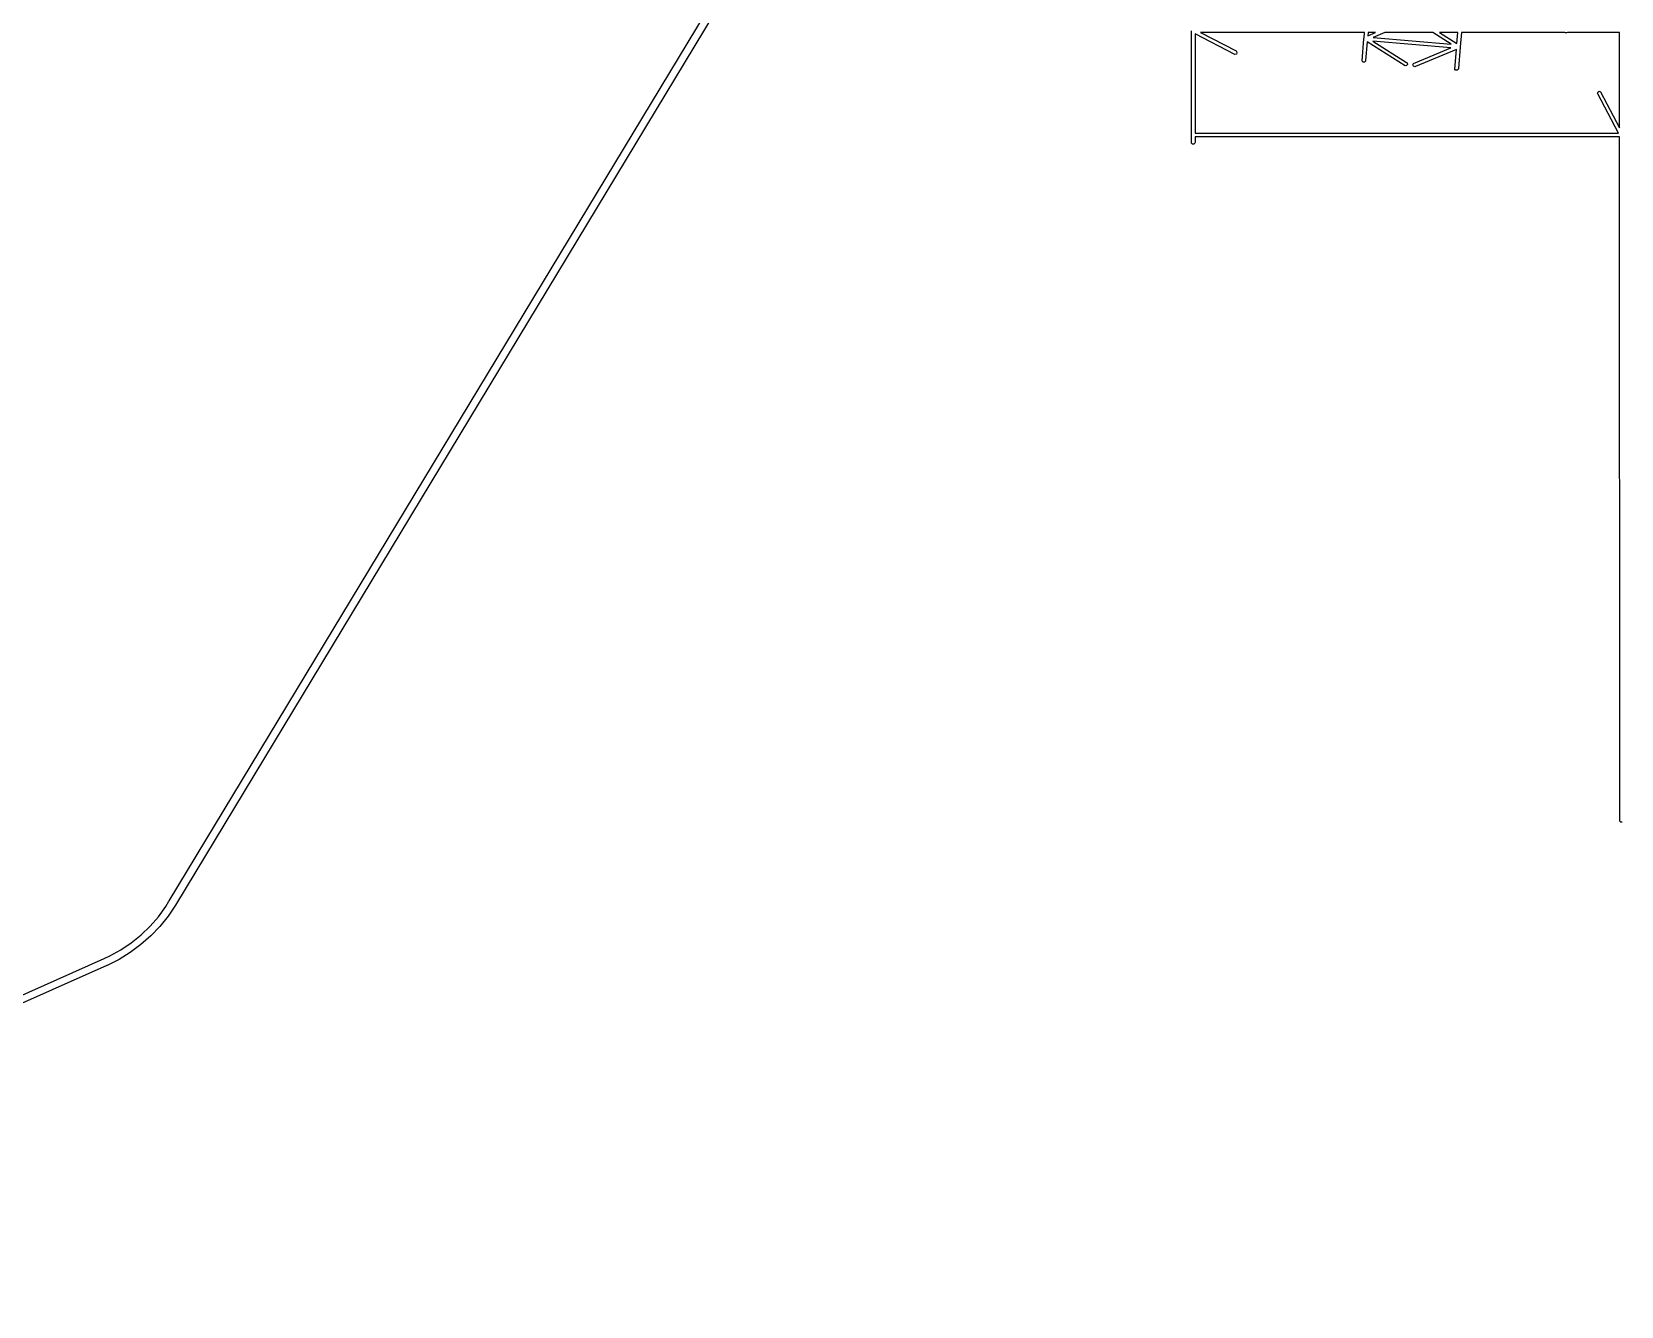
# Model space of a CAD drawing. Extents: x 87 to 387, y -217 to -84.
# Drawn here: x 194.12 to 236.82, y -216.36 to -182.13 of the extents above; entities that cross this region are included whole.
import ezdxf

# ---------------------------------------------------------------- set-up
doc = ezdxf.new("R2010")
doc.units = 0
doc.layers.add('BLACK', color=7, linetype='CONTINUOUS')

msp = doc.modelspace()

# ---------------------------------------------------------------- linework, layer by layer
at = {"layer": 'BLACK', "linetype": 'CONTINUOUS'}
for p, q in [((197.815845, -205.475824), (219.638369, -169.356073)), ((219.801749, -169.468699), (197.981676, -205.584392)), ((225.278804, -185.119135), (225.275621, -182.105193)), ((226.447143, -182.736231), (225.374083, -182.181652)), ((225.374083, -182.181652), (225.374983, -184.853788)), ((229.926223, -182.149238), (225.522414, -182.149968)), ((225.522414, -182.149968), (226.474589, -182.642071)), ((229.860241, -182.909938), (229.911666, -182.31706)), ((229.909038, -182.310715), (229.910786, -182.306493)), ((229.911666, -182.31706), (229.909038, -182.310715)), ((229.909798, -182.302032), (229.91347, -182.296267)), ((229.910786, -182.306493), (229.909798, -182.302032)), ((229.91347, -182.296267), (229.926223, -182.149238)), ((230.015168, -182.237148), (230.225763, -182.149188)), ((230.022794, -182.149222), (230.015168, -182.237148)), ((230.225763, -182.149188), (230.022794, -182.149222)), ((230.475597, -182.149147), (230.158741, -182.281489)), ((230.158741, -182.281489), (232.257706, -182.461933)), ((231.76318, -182.148933), (230.475597, -182.149147)), ((232.257706, -182.461933), (231.76318, -182.148933)), ((232.435652, -182.148822), (231.943104, -182.148903)), ((231.943104, -182.148903), (232.410012, -182.444423)), ((232.410012, -182.444423), (232.435652, -182.148822)), ((232.532223, -182.148806), (232.499323, -182.528107)), ((235.308723, -182.148345), (232.532223, -182.148806)), ((235.323541, -182.15606), (235.308723, -182.148345)), ((235.352693, -182.15861), (235.323541, -182.15606)), ((235.380602, -182.14981), (235.352693, -182.15861)), ((235.382361, -182.148333), (235.380602, -182.14981)), ((236.778561, -182.148102), (235.382361, -182.148333)), ((236.778775, -184.704188), (236.778561, -182.148102)), ((226.483641, -182.724723), (226.447143, -182.736231)), ((226.474589, -182.642071), (226.489803, -182.654282)), ((226.501311, -182.690779), (226.483641, -182.724723)), ((226.489803, -182.654282), (226.501311, -182.690779)), ((230.001332, -182.396657), (229.957737, -182.899261)), ((231.021461, -183.042327), (230.001332, -182.396657)), ((232.249827, -182.557834), (230.150861, -182.37739)), ((230.150861, -182.37739), (231.057009, -182.950918)), ((231.240848, -182.97926), (232.249827, -182.557834)), ((232.396439, -182.600907), (231.295337, -183.060809)), ((232.350734, -183.127832), (232.396439, -182.600907)), ((232.498488, -182.537735), (232.44823, -183.117155)), ((232.498771, -182.537292), (232.498488, -182.537735)), ((232.499213, -182.529375), (232.498595, -182.5365)), ((232.498595, -182.5365), (232.498771, -182.537292)), ((232.499531, -182.528609), (232.499213, -182.529375)), ((232.499323, -182.528107), (232.499531, -182.528609)), ((229.88484, -182.939254), (229.860241, -182.909938)), ((229.922962, -182.942589), (229.88484, -182.939254)), ((229.952278, -182.91799), (229.922962, -182.942589)), ((229.957737, -182.899261), (229.952278, -182.91799)), ((231.058823, -183.034045), (231.021461, -183.042327)), ((231.057009, -182.950918), (231.071102, -182.964408)), ((231.079384, -183.00177), (231.058823, -183.034045)), ((231.071102, -182.964408), (231.079384, -183.00177)), ((231.226203, -183.014615), (231.240848, -182.97926)), ((231.240848, -183.04997), (231.226203, -183.014615)), ((231.276203, -183.064615), (231.240848, -183.04997)), ((231.295337, -183.060809), (231.276203, -183.064615)), ((232.375333, -183.157148), (232.350734, -183.127832)), ((232.413455, -183.160483), (232.375333, -183.157148)), ((232.442771, -183.135884), (232.413455, -183.160483)), ((232.44823, -183.117155), (232.442771, -183.135884)), ((236.188757, -183.777852), (236.200265, -183.741355)), ((236.194216, -183.796581), (236.188757, -183.777852)), ((236.747551, -184.85191), (236.194216, -183.796581)), ((236.200265, -183.741355), (236.234209, -183.723684)), ((236.234209, -183.723684), (236.270706, -183.735192)), ((236.270706, -183.735192), (236.778775, -184.704188)), ((225.374983, -184.853788), (236.747551, -184.85191)), ((225.305864, -185.146195), (225.278804, -185.119135)), ((225.344132, -185.146195), (225.305864, -185.146195)), ((225.371192, -185.119135), (225.344132, -185.146195)), ((225.374998, -185.100001), (225.371192, -185.119135)), ((236.779695, -184.948102), (225.374839, -184.949985)), ((225.374839, -184.949985), (225.374998, -185.100001)), ((236.7838, -203.333752), (236.779695, -184.948102)), ((236.810864, -203.360807), (236.7838, -203.333752)), ((236.849132, -203.360801), (236.810864, -203.360807)), ((197.524292, -205.898176), (197.723178, -205.62541)), ((197.723178, -205.62541), (197.810497, -205.480964)), ((197.981677, -205.584392), (197.785368, -205.879647)), ((197.810497, -205.480964), (197.815845, -205.475824)), ((197.981676, -205.584392), (197.981677, -205.584392)), ((197.059704, -206.387189), (197.302581, -206.152737)), ((197.302581, -206.152737), (197.524292, -205.898176)), ((197.564282, -206.156836), (197.320072, -206.413885)), ((197.785368, -205.879647), (197.564282, -206.156836)), ((196.517863, -206.788916), (196.797478, -206.599779)), ((197.054565, -206.648872), (196.769747, -206.860039)), ((196.797478, -206.599779), (197.059704, -206.387189)), ((197.320072, -206.413885), (197.054565, -206.648872)), ((175.511401, -216.17723), (196.068968, -207.022311)), ((196.068966, -207.022306), (196.222952, -206.953185)), ((196.068968, -207.022311), (196.068966, -207.022306)), ((196.467749, -207.045806), (196.150829, -207.204785)), ((196.222952, -206.953185), (196.517863, -206.788916)), ((196.769747, -206.860039), (196.467749, -207.045806)), ((196.138437, -207.208209), (175.585428, -216.3611)), ((196.144052, -207.205883), (196.138437, -207.208209)), ((196.150831, -207.20479), (196.144052, -207.205883)), ((196.150829, -207.204785), (196.150831, -207.20479))]:
    msp.add_line(p, q, dxfattribs=at)

doc.saveas('drawing.dxf')
